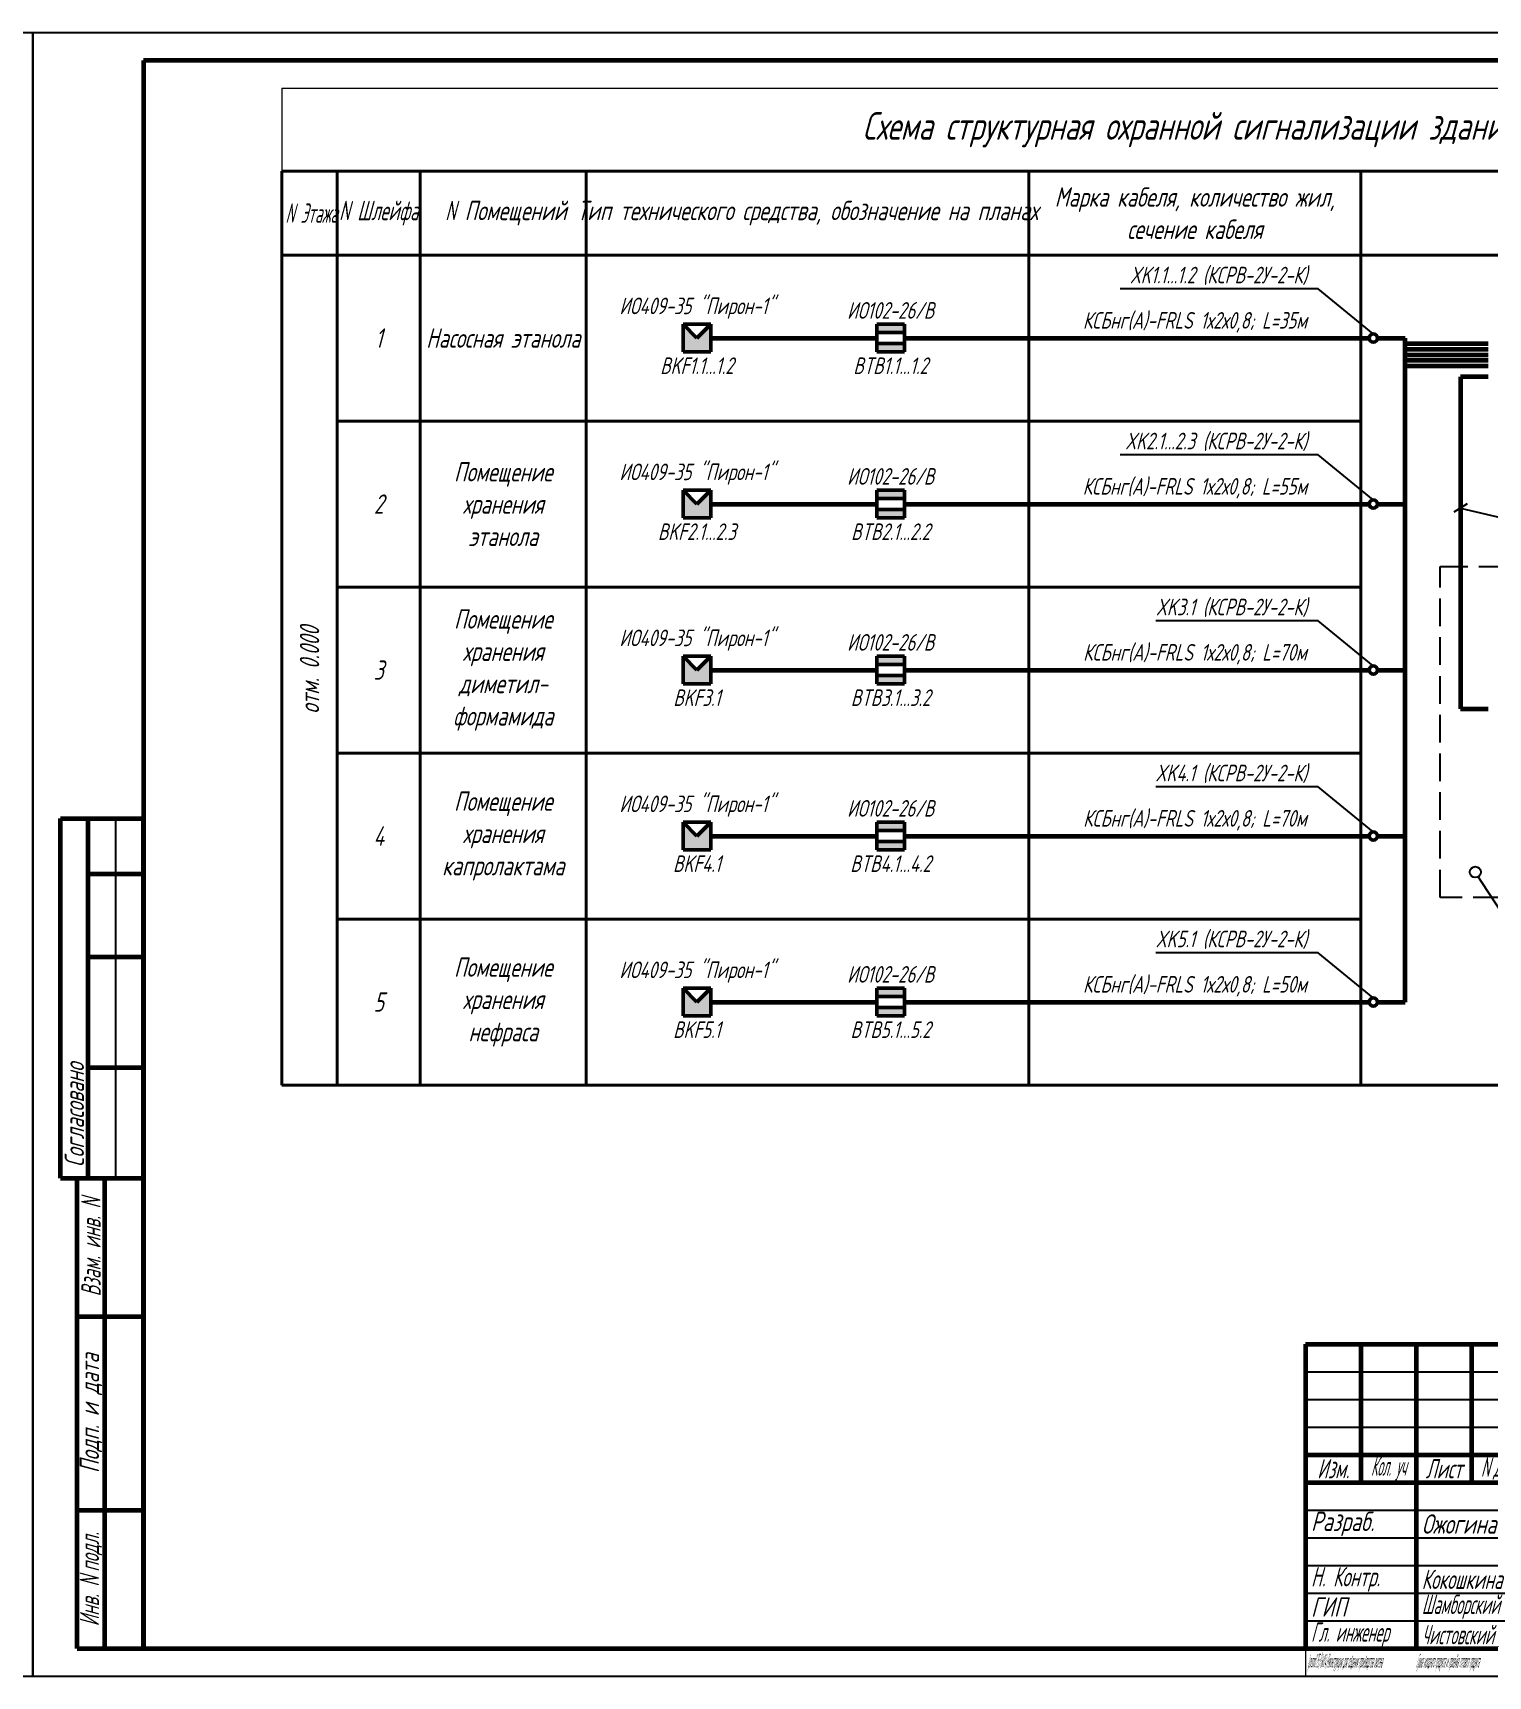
# Model space of a CAD drawing. Header units: millimetres. Extents: x 1337 to 2807, y 466 to 1370.
# Drawn here: x 1757.3 to 2020.3, y 793.2 to 1090.2 of the extents above; entities that cross this region are included whole.
import ezdxf
from ezdxf import colors
from ezdxf.entities.mleader import LeaderData, LeaderLine
from ezdxf.math import Vec2, Vec3

# ---------------------------------------------------------------- set-up
doc = ezdxf.new("R2010")
doc.units = ezdxf.units.MM
doc.linetypes.add('gost5', pattern=[7, 5, -2, 0])
doc.layers.get('Defpoints').update_dxf_attribs({"color": 33})
for name, color, linetype, lineweight in [('Датчики (Вновь)', 2, 'Continuous', 50), ('Линия выноска', 137, 'Continuous', 25), ('Линия связи (Вновь)', 3, 'Continuous', 60), ('Рамка толстая', 7, 'Continuous', 60), ('Рамка тонкая', 5, 'Continuous', 25), ('Связь', 84, 'Continuous', 50), ('Схема ОПС ПТ', 9, 'Continuous', 25), ('Текст', 2, 'Continuous', 25), ('Штампы', 252, 'Continuous', 25)]:
    doc.layers.add(name, color=color, linetype=linetype, lineweight=lineweight)
doc.styles.add('Simplex', font='simplex.shx', dxfattribs={"width": 0.7, "oblique": 15})

# ---------------------------------------------------------------- blocks, each defined once
blk = doc.blocks.new('A$C632518C5')
at = {"layer": 'Рамка толстая'}
for p, q in [((20, 292), (20, 5)), ((415, 292), (20, 292)), ((415, 5), (415, 292)), ((20, 5), (415, 5))]:
    blk.add_line(p, q, dxfattribs=at)
at = {"layer": 'Рамка тонкая'}
for p, q in [((0, 297), (0, 0)), ((420, 297), (0, 297)), ((420, 0), (420, 297)), ((0, 0), (420, 0))]:
    blk.add_line(p, q, dxfattribs=at)
blk = doc.blocks.new('*T30')
at = {"layer": 'Штампы', "color": 0, "linetype": 'ByBlock', "lineweight": 60, "transparency": 16777216}
for p, q in [((0, 0), (0, 85)), ((0, 85), (12, 85)), ((5, 0), (5, 85)), ((12, 0), (12, 85)), ((0, 60), (12, 60)), ((0, 25), (12, 25)), ((0, 0), (12, 0))]:
    blk.add_line(p, q, dxfattribs=at)
at = {"layer": 'Штампы', "color": 2, "transparency": 16777216, "char_height": 3.5, "attachment_point": 5, "rotation": 90, "style": 'Simplex'}
for s, insert, width in [('{\\W0.6;Взам. инв. \\Q15;N}', (2.5, 72.5), 25), ('Подп. и дата', (2.5, 42.5), 35), ('{\\W0.6;Инв. \\Q15;N\\fArial|b0|i0|c0|p34;\\Q15; \\Fsimplex|c204;подл.}', (2.5, 12.5), 25)]:
    blk.add_mtext(s, dxfattribs=dict(at, insert=insert, width=width))
blk = doc.blocks.new('*T31')
at = {"layer": 'Штампы', "color": 0, "linetype": 'ByBlock', "lineweight": 60, "transparency": 16777216}
for p, q in [((0, 0), (0, 65)), ((0, 65), (15, 65)), ((5, 0), (5, 65)), ((15, 0), (15, 65)), ((5, 55), (15, 55)), ((5, 40), (15, 40)), ((5, 20), (15, 20)), ((0, 0), (15, 0))]:
    blk.add_line(p, q, dxfattribs=at)
at = {"layer": 'Штампы', "color": 5, "linetype": 'ByBlock', "lineweight": 25, "transparency": 16777216}
blk.add_line((10, 0), (10, 65), dxfattribs=at)
at = {"layer": 'Штампы', "color": 2, "transparency": 16777216, "insert": (2.5, 2), "char_height": 3.5, "width": 61, "attachment_point": 4, "rotation": 90, "style": 'Simplex'}
blk.add_mtext('Согласовано', dxfattribs=at)
blk = doc.blocks.new('*T32')
at = {"layer": 'Defpoints', "color": 8, "linetype": 'ByBlock', "lineweight": 0, "transparency": 16777216}
for p, q in [((0, -55), (0, -60)), ((135, -55), (135, -60)), ((185, -55), (185, -60)), ((0, -60), (185, -60))]:
    blk.add_line(p, q, dxfattribs=at)
at = {"layer": 'Штампы', "color": 0, "linetype": 'ByBlock', "lineweight": 60, "transparency": 16777216}
for p, q in [((0, 0), (185, 0)), ((0, 0), (0, -55)), ((10, 0), (10, -25)), ((20, 0), (20, -55)), ((30, 0), (30, -25)), ((40, 0), (40, -55)), ((55, 0), (55, -55)), ((65, 0), (65, -55)), ((185, 0), (185, -55)), ((65, -10), (185, -10)), ((0, -20), (65, -20)), ((0, -25), (185, -25)), ((135, -25), (135, -55)), ((150, -25), (150, -40)), ((165, -25), (165, -40)), ((135, -30), (185, -30)), ((65, -40), (185, -40)), ((0, -55), (185, -55))]:
    blk.add_line(p, q, dxfattribs=at)
at = {"layer": 'Штампы', "color": 5, "linetype": 'ByBlock', "lineweight": 25, "transparency": 16777216}
for p, q in [((0, -5), (65, -5)), ((0, -10), (65, -10)), ((0, -15), (65, -15)), ((0, -30), (65, -30)), ((0, -35), (65, -35)), ((0, -40), (65, -40)), ((0, -45), (65, -45)), ((0, -50), (65, -50))]:
    blk.add_line(p, q, dxfattribs=at)
at = {"layer": 'Штампы', "color": 2, "transparency": 16777216, "style": 'Simplex'}
for s, insert, char_height, width, attachment_point in [('А-16947-2227/1-РД-СС2', (125, -5), 6, 120, 5), ('Федеральное казенное предприятие\\P"Бийский олеумный завод"г. Бийск, Алтайского края', (67, -17.5), 3.5, 116, 4), ('{\\W0.6;Изм.}', (5, -22.5), 3.5, 10, 5), ('{\\W0.4;Кол. уч}', (15, -22.5), 3.5, 10, 5), ('{\\W0.6;Лист}', (25, -22.5), 3.5, 10, 5), ('{\\Q15;\\W0.5;N\\fArial|b0|i0|c0|p34;\\Q15; \\Fsimplex|c204;док.}', (35, -22.5), 3.5, 10, 5), ('{\\W0.6;Подп.}', (47.5, -22.5), 3.5, 15, 5), ('{\\W0.6;Дата}', (60, -22.5), 3.5, 10, 5), ('{\\W0.6;Стадия}', (142.5, -27.5), 3.5, 15, 5), ('Лист', (157.5, -27.5), 3.5, 15, 5), ('Листов', (175, -27.5), 3.5, 20, 5), ('{\\W0.4;Реконструкция для создания производства окогена                               }Склад исходного сырья', (67, -32.5), 3.5, 66, 4), ('Разраб.', (1, -32.5), 3.5, 18, 4), ('Ожогина', (21, -32.5), 3.5, 18, 4), ('Р', (142.5, -35), 3.5, 15, 5), ('2', (157.5, -35), 3.5, 15, 5), ('ОАО "ГИПРОИВ"                         г. Мытищи', (160, -47.5), 4, 50, 5), ('{\\W0.6;Н. Контр.}', (1, -42.5), 3.5, 18, 4), ('{\\W0.6;Кокошкина}', (21, -42.5), 3.5, 18, 4), ('Охранная сигнализация\\PСхема структурная', (100, -47.5), 3.5, 70, 5), ('ГИП', (1, -47.5), 3.5, 18, 4), ('{\\W0.5;Шамборский}', (21, -47.5), 3.5, 18, 4), ('{\\W0.5;Гл. инженер}', (1, -52.5), 3.5, 18, 4), ('{\\W0.5;Чистовский}', (21, -52.5), 3.5, 18, 4), ('Формат А3', (160, -57.5), 3.5, 50, 5)]:
    blk.add_mtext(s, dxfattribs=dict(at, insert=insert, char_height=char_height, width=width, attachment_point=attachment_point))
blk = doc.blocks.new('*T33')
at = {"layer": 'Defpoints', "color": 8, "linetype": 'ByBlock', "lineweight": 0, "transparency": 16777216}
for p, q in [((0, 0), (345, 0)), ((0, 0), (0, -15)), ((345, 0), (345, -15))]:
    blk.add_line(p, q, dxfattribs=at)
at = {"layer": 'Схема ОПС ПТ', "color": 0, "linetype": 'ByBlock', "lineweight": 40, "transparency": 16777216}
for p, q in [((0, -15), (345, -15)), ((0, -15), (0, -30.17)), ((10, -15), (10, -30.17)), ((25, -15), (25, -30.17)), ((55, -15), (55, -30.17)), ((135, -15), (135, -30.17)), ((195, -15), (195, -30.17)), ((345, -15), (345, -30.17)), ((0, -30.17), (345, -30.17))]:
    blk.add_line(p, q, dxfattribs=at)
at = {"layer": 'Схема ОПС ПТ', "color": 2, "transparency": 16777216, "attachment_point": 5, "style": 'Simplex'}
for s, insert, char_height, width in [('Схема структурная охранной сигнализации здания 2227/1', (172.5, -7.5), 5, 345), ('{\\W0.6;N Шлейфа}', (17.5, -22.58), 3.5, 15), ('{\\fArial|b0|i0|c204|p34; \\Fsimplex|c204;\\Q15;\\W0.6;N} Помещений', (40, -22.58), 3.5, 30), ('Тип технического средства, обозначение на планах', (95, -22.58), 3.5, 80), ('Марка кабеля, количество жил, сечение кабеля', (165, -22.58), 3.5, 60), ('{\\C2;Тип приемно-контрольных приборов, коробок соединительных}', (270, -22.58), 3.5, 150), ('{\\fArial|b0|i0|c204|p34;\\W0.5; \\Fsimplex|c204;N Этажа}', (5, -22.58), 3.5, 10)]:
    blk.add_mtext(s, dxfattribs=dict(at, insert=insert, char_height=char_height, width=width))
blk = doc.blocks.new('*T34')
at = {"layer": 'Схема ОПС ПТ', "color": 0, "linetype": 'ByBlock', "lineweight": 40, "transparency": 16777216}
for p, q in [((0, 0), (55, 0)), ((0, 0), (0, -150)), ((10, 0), (10, -150)), ((25, 0), (25, -150)), ((55, 0), (55, -150)), ((10, -30), (55, -30)), ((10, -60), (55, -60)), ((10, -90), (55, -90)), ((10, -120), (55, -120)), ((0, -150), (55, -150))]:
    blk.add_line(p, q, dxfattribs=at)
at = {"layer": 'Схема ОПС ПТ', "color": 0, "transparency": 16777216, "char_height": 3.5, "attachment_point": 5, "style": 'Simplex'}
for s, insert, width in [('{\\C2;1', (17.5, -15), 15), ('{\\C2;Насосная этанола}', (40, -15), 30), ('{\\C2;Помещение хранения этанола}', (40, -45), 30), ('{\\C2;2', (17.5, -45), 15), ('{\\C2;Помещение хранения диметил- формамида}', (40, -75), 30), ('{\\C2;3', (17.5, -75), 15), ('{\\C2;Помещение хранения капролактама}', (40, -105), 30), ('{\\C2;4', (17.5, -105), 15), ('{\\C2;Помещение хранения нефраса}', (40, -135), 30), ('{\\C2;5', (17.5, -135), 15)]:
    blk.add_mtext(s, dxfattribs=dict(at, insert=insert, width=width))
at = {"layer": 'Схема ОПС ПТ', "color": 0, "transparency": 16777216, "insert": (5, -75), "char_height": 3.5, "width": 150, "attachment_point": 5, "rotation": 90, "style": 'Simplex'}
blk.add_mtext('{\\C2;отм. 0.000}', dxfattribs=at)
blk = doc.blocks.new('A$C3F1D3E92')
at = {"layer": 'Датчики (Вновь)'}
h = blk.add_hatch(color=0, dxfattribs=at)
h.paths.add_polyline_path([(5, 3.5), (5, 5), (0, 5), (0, 3.5)])
h.paths.add_polyline_path([(0, 1.5), (0, 0), (5, 0), (5, 1.5)])
at = {"layer": 'Датчики (Вновь)', "color": 0}
for p, q in [((0, 5), (0, 0)), ((5, 5), (0, 5)), ((0, 3.5), (5, 3.5)), ((5, 0), (5, 5)), ((0, 1.5), (5, 1.5)), ((0, 0), (5, 0))]:
    blk.add_line(p, q, dxfattribs=at)
blk = doc.blocks.new('A$C7AA85196')
at = {"layer": 'Датчики (Вновь)'}
blk.add_hatch(color=0, dxfattribs=at).paths.add_polyline_path([(0, 5), (0, 0), (5, 0), (2.5, 2.5), (5, 5)])
at = {"layer": 'Датчики (Вновь)', "color": 0}
for p, q in [((0, 5), (0, 0)), ((5, 5), (0, 5)), ((2.5, 2.5), (5, 5)), ((5, 0), (5, 5)), ((5, 0), (2.5, 2.5)), ((0, 0), (5, 0))]:
    blk.add_line(p, q, dxfattribs=at)
blk = doc.blocks.new('_None')
blk = doc.blocks.new('_Oblique')
at = {"color": 0, "linetype": 'ByBlock', "lineweight": -2}
blk.add_line((-0.5, -0.5), (0.5, 0.5), dxfattribs=at)
blk = doc.blocks.new('_DotBlank')
at = {"color": 0, "linetype": 'ByBlock', "lineweight": -2}
blk.add_line((-0.5, 0), (-1, 0), dxfattribs=at)
blk.add_circle((0, 0), 0.5, dxfattribs=at)

msp = doc.modelspace()

# ---------------------------------------------------------------- linework, layer by layer
at = {"layer": 'Линия связи (Вновь)'}
for p, q in [((1879.83, 1035.06), (1909.83, 1035.06)), ((1914.83, 1035.06), (1937.33, 1035.06)), ((1937.33, 1035.06), (1998.83, 1035.06)), ((2000.33, 1035.06), (2005.33, 1035.06)), ((2005.33, 915.06), (2005.33, 1035.06)), ((2005.33, 1034.06), (2020.33, 1034.06)), ((2005.33, 1033.06), (2020.33, 1033.06)), ((2005.33, 1032.06), (2020.33, 1032.06)), ((2005.33, 1031.06), (2020.33, 1031.06)), ((2005.33, 1030.06), (2020.33, 1030.06)), ((2020.33, 1028.06), (2015.33, 1028.06)), ((2015.33, 1028.06), (2015.33, 968.06)), ((1879.83, 1005.06), (1909.83, 1005.06)), ((1914.83, 1005.06), (1937.33, 1005.06)), ((1937.33, 1005.06), (1998.83, 1005.06)), ((2000.33, 1005.06), (2005.33, 1005.06)), ((1879.83, 975.06), (1909.83, 975.06)), ((1914.83, 975.06), (1937.33, 975.06)), ((1937.33, 975.06), (1998.83, 975.06)), ((2000.33, 975.06), (2005.33, 975.06)), ((2015.33, 968.06), (2020.33, 968.06)), ((1879.83, 945.06), (1909.83, 945.06)), ((1914.83, 945.06), (1937.33, 945.06)), ((1937.33, 945.06), (1998.83, 945.06)), ((2000.33, 945.06), (2005.33, 945.06)), ((1879.83, 915.06), (1909.83, 915.06)), ((1914.83, 915.06), (1937.33, 915.06)), ((1937.33, 915.06), (1998.83, 915.06)), ((2000.33, 915.06), (2005.33, 915.06))]:
    msp.add_line(p, q, dxfattribs=at)
at = {"layer": 'Связь'}
for centre in [(1999.58, 1035.06), (1999.58, 1005.06), (1999.58, 975.06), (1999.58, 945.06), (1999.58, 915.06)]:
    msp.add_circle(centre, 0.75, dxfattribs=at)
at = {"layer": 'Схема ОПС ПТ', "lineweight": 40}
for p, q in [((1937.33, 1050.06), (1937.33, 900.06)), ((1997.33, 1050.06), (1997.33, 900.06)), ((1857.33, 1020.06), (1997.33, 1020.06)), ((1857.33, 990.06), (1997.33, 990.06)), ((1857.33, 960.06), (1997.33, 960.06)), ((1857.33, 930.06), (1997.33, 930.06)), ((1857.33, 900.06), (2147.33, 900.06))]:
    msp.add_line(p, q, dxfattribs=at)

# ---------------------------------------------------------------- block references
for name, p in [('A$C632518C5', (1337.33, 793.22)), ('A$C632518C5', (1757.33, 793.22)), ('*T33', (1802.33, 1080.22)), ('*T34', (1802.33, 1050.06)), ('A$C3F1D3E92', (1909.83, 1032.56)), ('A$C3F1D3E92', (1909.83, 1002.56)), ('A$C3F1D3E92', (1909.83, 972.56)), ('*T31', (1762.33, 883.22)), ('A$C3F1D3E92', (1909.83, 942.56)), ('A$C3F1D3E92', (1909.83, 912.56)), ('*T30', (1765.33, 798.22)), ('*T32', (1987.33, 853.22))]:
    msp.add_blockref(name, p)
at = {"rotation": 90}
for p in [(1879.83, 1032.56), (1879.83, 1002.56), (1879.83, 972.56), (1879.83, 942.56), (1879.83, 912.56)]:
    msp.add_blockref('A$C7AA85196', p, dxfattribs=at)

# ---------------------------------------------------------------- texts
at = {"layer": 'Defpoints', "style": 'Simplex', "oblique": 15, "width": 0.1}
msp.add_text('\\pxsm0.75;{\\W0.4;Реконструкция для создания производства окогена                               Сушка исходного продукта и просейка готового продукта ', height=2.5, dxfattribs=at).set_placement((1987.59, 794.76))
at = {"layer": 'Текст', "ltscale": 100, "char_height": 3, "style": 'Simplex'}
for s, insert, width, attachment_point in [('ИО409-35 "Пирон-1"', (1877.33, 1038.56), 29.135, 8), ('ИО102-26/В', (1912.33, 1038.56), 29.135, 8), ('КСБнг(А)-FRLS 1х2х0,8; L=35м', (1967.33, 1036.06), 60, 8), ('\\pxsm0.7;BKF1.1...1.2', (1877.33, 1031.56), 29.135, 2), ('\\pxsm0.7;BTB1.1...1.2', (1912.33, 1031.56), 29.135, 2), ('ИО409-35 "Пирон-1"', (1877.33, 1008.56), 29.135, 8), ('ИО102-26/В', (1912.33, 1008.56), 29.135, 8), ('КСБнг(А)-FRLS 1х2х0,8; L=55м', (1967.33, 1006.06), 60, 8), ('\\pxsm0.7;BKF2.1...2.3', (1877.33, 1001.56), 29.135, 2), ('\\pxsm0.7;BTB2.1...2.2', (1912.33, 1001.56), 29.135, 2), ('ИО409-35 "Пирон-1"', (1877.33, 978.56), 29.135, 8), ('ИО102-26/В', (1912.33, 978.56), 29.135, 8), ('КСБнг(А)-FRLS 1х2х0,8; L=70м', (1967.33, 976.06), 60, 8), ('\\pxsm0.7;BKF3.1', (1877.33, 971.56), 29.135, 2), ('\\pxsm0.7;BTB3.1...3.2', (1912.33, 971.56), 29.135, 2), ('ИО409-35 "Пирон-1"', (1877.33, 948.56), 29.135, 8), ('ИО102-26/В', (1912.33, 948.56), 29.135, 8), ('КСБнг(А)-FRLS 1х2х0,8; L=70м', (1967.33, 946.06), 60, 8), ('\\pxsm0.7;BKF4.1', (1877.33, 941.56), 29.135, 2), ('\\pxsm0.7;BTB4.1...4.2', (1912.33, 941.56), 29.135, 2), ('ИО409-35 "Пирон-1"', (1877.33, 918.56), 29.135, 8), ('ИО102-26/В', (1912.33, 918.56), 29.135, 8), ('КСБнг(А)-FRLS 1х2х0,8; L=50м', (1967.33, 916.06), 60, 8), ('\\pxsm0.7;BKF5.1', (1877.33, 911.56), 29.135, 2), ('\\pxsm0.7;BTB5.1...5.2', (1912.33, 911.56), 29.135, 2)]:
    msp.add_mtext(s, dxfattribs=dict(at, insert=insert, width=width, attachment_point=attachment_point))

# ---------------------------------------------------------------- leaders
at = {"layer": 'Линия выноска'}
ml = msp.add_multileader_mtext('Standard', dxfattribs=at)
ml.set_content('XK1.1...1.2 (КСРВ-2У-2-К)', color=2, style='Simplex')
ml.set_leader_properties()
ml.set_arrow_properties(name='NONE')
ml.build(insert=Vec2(0, 0))
ml.multileader.update_dxf_attribs({"text_left_attachment_type": 6, "text_right_attachment_type": 6, "dogleg_length": 0})
ctx = ml.context
ctx.base_point, ctx.char_height, ctx.plane_origin = Vec3(1941.61, 1043.95), 3, Vec3(2048.91, 987.82)
ctx.left_attachment, ctx.right_attachment, ctx.text_align_type = 6, 6, 2
notes = []
notes.append((ctx, [(0, (1, 1, 0), (1989.62, 1043.95), (-1, 0), 0, [(0, [(1999.58, 1035.81)], 0, [])])]))
ctx.mtext.insert, ctx.mtext.alignment, ctx.mtext.flow_direction = Vec3(1987.62, 1047.95), 3, 5
ml = msp.add_multileader_mtext('Standard', dxfattribs=at)
ml.set_content('XK2.1...2.3 (КСРВ-2У-2-К)', color=2, style='Simplex')
ml.set_leader_properties()
ml.set_arrow_properties(name='NONE')
ml.build(insert=Vec2(0, 0))
ml.multileader.update_dxf_attribs({"text_left_attachment_type": 6, "text_right_attachment_type": 6, "dogleg_length": 0})
ctx = ml.context
ctx.base_point, ctx.char_height, ctx.plane_origin = Vec3(1940.81, 1013.95), 3, Vec3(2048.91, 957.82)
ctx.left_attachment, ctx.right_attachment, ctx.text_align_type = 6, 6, 2
notes.append((ctx, [(0, (1, 1, 0), (1989.62, 1013.95), (-1, 0), 0, [(0, [(1999.58, 1005.81)], 0, [])])]))
ctx.mtext.insert, ctx.mtext.alignment, ctx.mtext.flow_direction = Vec3(1987.62, 1017.95), 3, 5
ml = msp.add_multileader_mtext('Standard', dxfattribs=at)
ml.set_content('XK3.1 (КСРВ-2У-2-К)', color=2, style='Simplex')
ml.set_leader_properties()
ml.set_arrow_properties(name='NONE')
ml.build(insert=Vec2(0, 0))
ml.multileader.update_dxf_attribs({"text_left_attachment_type": 6, "text_right_attachment_type": 6, "dogleg_length": 0})
ctx = ml.context
ctx.base_point, ctx.char_height, ctx.plane_origin = Vec3(1948.81, 983.95), 3, Vec3(2048.91, 927.82)
ctx.left_attachment, ctx.right_attachment, ctx.text_align_type = 6, 6, 2
notes.append((ctx, [(0, (1, 1, 0), (1989.62, 983.95), (-1, 0), 0, [(0, [(1999.58, 975.81)], 0, [])])]))
ctx.mtext.insert, ctx.mtext.alignment, ctx.mtext.flow_direction = Vec3(1987.62, 987.95), 3, 5
ml = msp.add_multileader_mtext('Standard', dxfattribs=at)
ml.set_content('XK4.1 (КСРВ-2У-2-К)', color=2, style='Simplex')
ml.set_leader_properties()
ml.set_arrow_properties(name='NONE')
ml.build(insert=Vec2(0, 0))
ml.multileader.update_dxf_attribs({"text_left_attachment_type": 6, "text_right_attachment_type": 6, "dogleg_length": 0})
ctx = ml.context
ctx.base_point, ctx.char_height, ctx.plane_origin = Vec3(1948.81, 953.95), 3, Vec3(2048.91, 897.82)
ctx.left_attachment, ctx.right_attachment, ctx.text_align_type = 6, 6, 2
notes.append((ctx, [(0, (1, 1, 0), (1989.62, 953.95), (-1, 0), 0, [(0, [(1999.58, 945.81)], 0, [])])]))
ctx.mtext.insert, ctx.mtext.alignment, ctx.mtext.flow_direction = Vec3(1987.62, 957.95), 3, 5
ml = msp.add_multileader_mtext('Standard', dxfattribs=at)
ml.set_content('XK5.1 (КСРВ-2У-2-К)', color=2, style='Simplex')
ml.set_leader_properties()
ml.set_arrow_properties(name='NONE')
ml.build(insert=Vec2(0, 0))
ml.multileader.update_dxf_attribs({"text_left_attachment_type": 6, "text_right_attachment_type": 6, "dogleg_length": 0})
ctx = ml.context
ctx.base_point, ctx.char_height, ctx.plane_origin = Vec3(1948.81, 923.95), 3, Vec3(2048.91, 867.82)
ctx.left_attachment, ctx.right_attachment, ctx.text_align_type = 6, 6, 2
notes.append((ctx, [(0, (1, 1, 0), (1989.62, 923.95), (-1, 0), 0, [(0, [(1999.58, 915.81)], 0, [])])]))
ctx.mtext.insert, ctx.mtext.alignment, ctx.mtext.flow_direction = Vec3(1987.62, 927.95), 3, 5
for ctx, leaders in notes:
    for number, flags, end, landing, length, lines in leaders:
        leader = LeaderData()
        leader.index, (leader.has_last_leader_line, leader.has_dogleg_vector, leader.attachment_direction) = number, flags
        leader.last_leader_point, leader.dogleg_vector, leader.dogleg_length = Vec3(end), Vec3(landing), length
        for number, points, colour, breaks in lines:
            line = LeaderLine()
            line.index, line.vertices, line.color, line.breaks = number, Vec3.list(points), colors.encode_raw_color(colour), breaks
            leader.lines.append(line)
        ctx.leaders.append(leader)

# ---------------------------------------------------------------- next in the draw order: leaders
ml = msp.add_multileader_mtext('Standard', dxfattribs=at)
ml.set_content('Линия связи (см. проект А-16947-РД-НСС)', color=2, style='Simplex')
ml.set_leader_properties()
ml.set_arrow_properties(name='OBLIQUE')
ml.build(insert=Vec2(0, 0))
ml.multileader.update_dxf_attribs({"text_left_attachment_type": 6, "text_right_attachment_type": 6, "dogleg_length": 0, "arrow_head_size": 2})
ctx = ml.context
ctx.base_point, ctx.char_height, ctx.arrow_head_size, ctx.plane_origin = Vec3(2026.69, 1001.68), 3, 2, Vec3(2025.12, 976.26)
ctx.left_attachment, ctx.right_attachment = 6, 6
notes = []
notes.append((ctx, [(1, (1, 1, 0), (2026.69, 1001.68), (1, 0), 0, [(0, [(2015.33, 1004.33)], 0, [])])]))
ctx.mtext.insert, ctx.mtext.flow_direction = Vec3(2028.69, 1005.68), 5
ctx.mtext.has_bg_fill, ctx.mtext.bg_color, ctx.mtext.bg_scale_factor, ctx.mtext.bg_transparency, ctx.mtext.use_window_bg_color = 1, -1027028792, 1.5, 0, 1
for ctx, leaders in notes:
    for number, flags, end, landing, length, lines in leaders:
        leader = LeaderData()
        leader.index, (leader.has_last_leader_line, leader.has_dogleg_vector, leader.attachment_direction) = number, flags
        leader.last_leader_point, leader.dogleg_vector, leader.dogleg_length = Vec3(end), Vec3(landing), length
        for number, points, colour, breaks in lines:
            line = LeaderLine()
            line.index, line.vertices, line.color, line.breaks = number, Vec3.list(points), colors.encode_raw_color(colour), breaks
            leader.lines.append(line)
        ctx.leaders.append(leader)

# ---------------------------------------------------------------- next in the draw order: linework, layer by layer
at = {"layer": 'Рамка тонкая', "linetype": 'gost5'}
msp.add_lwpolyline([(2011.67, 993.76), (2134.65, 993.76), (2134.65, 933.98), (2011.67, 933.98)], close=True, dxfattribs=at)

# ---------------------------------------------------------------- next in the draw order: leaders
at = {"layer": 'Линия выноска'}
ml = msp.add_multileader_mtext('Standard', dxfattribs=at)
ml.set_content('Здание 2227Д', color=2, style='Simplex')
ml.set_leader_properties()
ml.set_arrow_properties(name='DOTBLANK')
ml.build(insert=Vec2(0, 0))
ml.multileader.update_dxf_attribs({"text_left_attachment_type": 6, "text_right_attachment_type": 6, "dogleg_length": 0, "arrow_head_size": 2})
ctx = ml.context
ctx.base_point, ctx.char_height, ctx.arrow_head_size, ctx.plane_origin = Vec3(2028.03, 923.15), 3, 2, Vec3(2026.47, 897.72)
ctx.left_attachment, ctx.right_attachment = 6, 6
notes = []
notes.append((ctx, [(1, (1, 1, 0), (2028.03, 923.15), (1, 0), 0, [(0, [(2018.01, 938.54)], 0, [])])]))
ctx.mtext.insert, ctx.mtext.flow_direction = Vec3(2030.03, 927.15), 5
ctx.mtext.has_bg_fill, ctx.mtext.bg_color, ctx.mtext.bg_scale_factor, ctx.mtext.bg_transparency, ctx.mtext.use_window_bg_color = 1, -1027028792, 1.5, 0, 1
for ctx, leaders in notes:
    for number, flags, end, landing, length, lines in leaders:
        leader = LeaderData()
        leader.index, (leader.has_last_leader_line, leader.has_dogleg_vector, leader.attachment_direction) = number, flags
        leader.last_leader_point, leader.dogleg_vector, leader.dogleg_length = Vec3(end), Vec3(landing), length
        for number, points, colour, breaks in lines:
            line = LeaderLine()
            line.index, line.vertices, line.color, line.breaks = number, Vec3.list(points), colors.encode_raw_color(colour), breaks
            leader.lines.append(line)
        ctx.leaders.append(leader)

doc.saveas('drawing.dxf')
